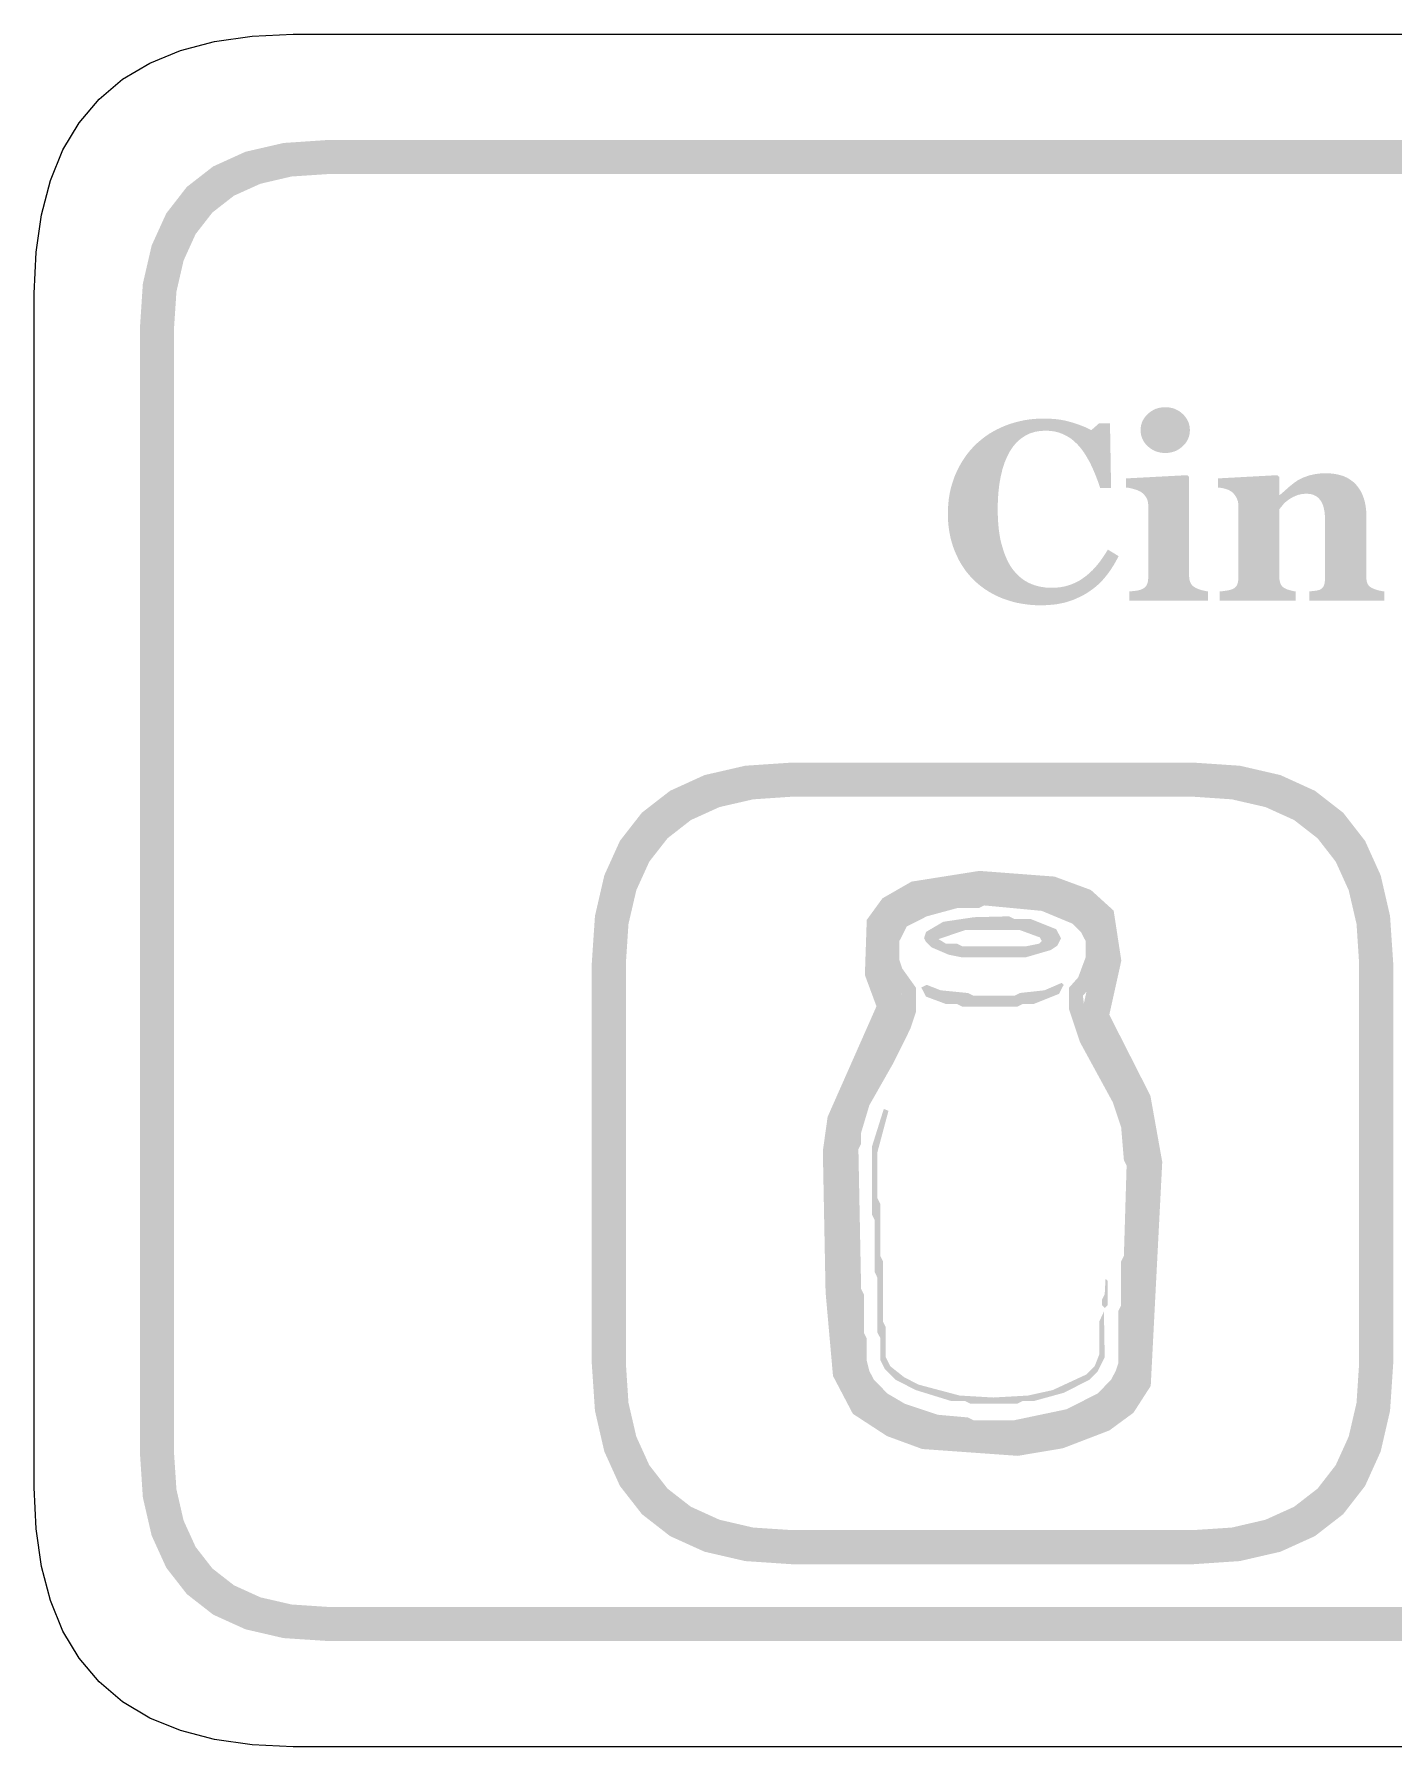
# Model space of a CAD drawing. Header units: millimetres. Extents: x 6 to 294, y 109 to 451.
# Drawn here: x 209.96 to 225.91, y 316.86 to 336.94 of the extents above; entities that cross this region are included whole.
import ezdxf

# ---------------------------------------------------------------- set-up
doc = ezdxf.new("R2010")
doc.units = ezdxf.units.MM
doc.layers.add('CUT', color=1, linetype='Continuous')
doc.layers.add('RASTER', color=7, linetype='Continuous')

msp = doc.modelspace()

# ---------------------------------------------------------------- hatches: boundary and pattern name
at = {"layer": 'RASTER'}
h = msp.add_hatch(color=7, dxfattribs=at)
h.paths.add_polyline_path([(211.2, 333.501), (211.234, 334.016), (211.337, 334.463), (211.509, 334.841), (211.75, 335.151), (212.059, 335.391), (212.438, 335.563), (212.884, 335.666), (213.4, 335.701), (270.6, 335.701), (271.116, 335.666), (271.563, 335.563), (271.941, 335.391), (272.25, 335.151), (272.491, 334.841), (272.663, 334.463), (272.766, 334.016), (272.8, 333.501), (272.8, 320.301), (272.766, 319.785), (272.662, 319.338), (272.491, 318.96), (272.25, 318.651), (271.941, 318.41), (271.563, 318.238), (271.116, 318.135), (270.6, 318.101), (213.4, 318.101), (212.884, 318.135), (212.438, 318.238), (212.059, 318.41), (211.75, 318.651), (211.509, 318.96), (211.337, 319.338), (211.234, 319.785), (211.2, 320.301)])
h.paths.add_polyline_path([(211.6, 333.501), (211.6, 320.301), (211.628, 319.879), (211.712, 319.513), (211.853, 319.204), (212.05, 318.951), (212.303, 318.754), (212.613, 318.613), (212.978, 318.529), (213.4, 318.501), (270.6, 318.501), (271.022, 318.529), (271.388, 318.613), (271.697, 318.754), (271.95, 318.951), (272.147, 319.204), (272.287, 319.513), (272.372, 319.879), (272.4, 320.301), (272.4, 333.501), (272.372, 333.923), (272.287, 334.288), (272.147, 334.598), (271.95, 334.851), (271.697, 335.048), (271.388, 335.188), (271.022, 335.273), (270.6, 335.301), (213.4, 335.301), (212.978, 335.273), (212.613, 335.188), (212.303, 335.048), (212.05, 334.851), (211.853, 334.598), (211.712, 334.288), (211.628, 333.923), (211.6, 333.501)], flags=0)
h = msp.add_hatch(color=7, dxfattribs=at)
h.paths.add_polyline_path([(223.729, 330.301), (222.803, 330.301), (222.803, 330.408), (222.813, 330.408), (222.822, 330.409), (222.832, 330.41), (222.841, 330.411), (222.85, 330.412), (222.86, 330.413), (222.869, 330.414), (222.878, 330.415), (222.887, 330.416), (222.896, 330.418), (222.904, 330.419), (222.912, 330.421), (222.92, 330.423), (222.927, 330.425), (222.934, 330.427), (222.941, 330.43), (222.952, 330.434), (222.963, 330.439), (222.972, 330.445), (222.981, 330.451), (222.989, 330.458), (222.996, 330.465), (223.002, 330.472), (223.007, 330.48), (223.011, 330.489), (223.015, 330.498), (223.018, 330.508), (223.021, 330.519), (223.023, 330.53), (223.025, 330.542), (223.026, 330.554), (223.026, 330.567), (223.026, 331.42), (223.026, 331.433), (223.024, 331.445), (223.023, 331.457), (223.02, 331.468), (223.017, 331.479), (223.013, 331.49), (223.008, 331.5), (223.002, 331.51), (222.996, 331.519), (222.99, 331.528), (222.983, 331.537), (222.976, 331.545), (222.969, 331.553), (222.961, 331.56), (222.952, 331.566), (222.944, 331.572), (222.937, 331.577), (222.929, 331.581), (222.92, 331.585), (222.911, 331.589), (222.9, 331.594), (222.889, 331.598), (222.877, 331.602), (222.864, 331.606), (222.851, 331.61), (222.838, 331.613), (222.825, 331.616), (222.813, 331.619), (222.801, 331.622), (222.789, 331.624), (222.778, 331.625), (222.767, 331.626), (222.767, 331.733), (223.484, 331.771), (223.506, 331.75), (223.506, 330.586), (223.507, 330.574), (223.508, 330.562), (223.509, 330.55), (223.512, 330.539), (223.515, 330.528), (223.519, 330.518), (223.523, 330.508), (223.528, 330.499), (223.534, 330.491), (223.54, 330.482), (223.547, 330.475), (223.555, 330.468), (223.563, 330.462), (223.572, 330.456), (223.581, 330.45), (223.591, 330.446), (223.599, 330.443), (223.606, 330.439), (223.614, 330.436), (223.622, 330.433), (223.63, 330.43), (223.639, 330.428), (223.647, 330.425), (223.656, 330.422), (223.665, 330.42), (223.674, 330.418), (223.683, 330.416), (223.692, 330.414), (223.701, 330.412), (223.71, 330.41), (223.72, 330.409), (223.729, 330.408)])
h.paths.add_polyline_path([(223.515, 332.299), (223.514, 332.272), (223.51, 332.245), (223.503, 332.22), (223.494, 332.196), (223.482, 332.173), (223.467, 332.15), (223.45, 332.129), (223.429, 332.109), (223.408, 332.091), (223.385, 332.075), (223.361, 332.061), (223.336, 332.05), (223.31, 332.042), (223.283, 332.036), (223.255, 332.032), (223.227, 332.031), (223.197, 332.032), (223.169, 332.036), (223.142, 332.042), (223.116, 332.05), (223.091, 332.061), (223.067, 332.075), (223.044, 332.091), (223.022, 332.109), (223.002, 332.129), (222.985, 332.15), (222.97, 332.173), (222.958, 332.196), (222.949, 332.22), (222.942, 332.245), (222.938, 332.272), (222.937, 332.299), (222.938, 332.326), (222.942, 332.352), (222.949, 332.378), (222.958, 332.402), (222.97, 332.425), (222.985, 332.448), (223.002, 332.469), (223.022, 332.489), (223.044, 332.508), (223.067, 332.524), (223.091, 332.537), (223.116, 332.549), (223.142, 332.557), (223.169, 332.563), (223.197, 332.567), (223.227, 332.568), (223.256, 332.567), (223.284, 332.563), (223.311, 332.557), (223.337, 332.549), (223.362, 332.537), (223.386, 332.524), (223.408, 332.508), (223.43, 332.489), (223.45, 332.469), (223.467, 332.448), (223.482, 332.425), (223.494, 332.402), (223.503, 332.378), (223.51, 332.352), (223.514, 332.326), (223.515, 332.299)])
for points in [[(221.763, 330.245), (221.707, 330.246), (221.651, 330.25), (221.596, 330.256), (221.542, 330.264), (221.489, 330.274), (221.437, 330.287), (221.386, 330.302), (221.335, 330.319), (221.286, 330.339), (221.239, 330.36), (221.193, 330.384), (221.149, 330.41), (221.106, 330.438), (221.065, 330.468), (221.026, 330.5), (220.988, 330.534), (220.953, 330.569), (220.92, 330.607), (220.888, 330.646), (220.859, 330.688), (220.831, 330.731), (220.805, 330.777), (220.782, 330.825), (220.76, 330.874), (220.74, 330.926), (220.723, 330.978), (220.709, 331.032), (220.697, 331.087), (220.688, 331.144), (220.681, 331.201), (220.678, 331.26), (220.676, 331.32), (220.678, 331.38), (220.682, 331.439), (220.688, 331.497), (220.697, 331.553), (220.709, 331.608), (220.724, 331.663), (220.741, 331.716), (220.76, 331.768), (220.783, 331.818), (220.807, 331.867), (220.833, 331.914), (220.862, 331.96), (220.892, 332.004), (220.925, 332.046), (220.96, 332.086), (220.997, 332.125), (221.035, 332.16), (221.076, 332.194), (221.118, 332.226), (221.161, 332.256), (221.207, 332.283), (221.255, 332.309), (221.305, 332.332), (221.356, 332.354), (221.409, 332.373), (221.463, 332.389), (221.517, 332.403), (221.573, 332.415), (221.629, 332.424), (221.687, 332.43), (221.745, 332.434), (221.804, 332.435), (221.847, 332.434), (221.889, 332.432), (221.93, 332.429), (221.969, 332.425), (222.008, 332.419), (222.046, 332.412), (222.083, 332.403), (222.119, 332.393), (222.154, 332.383), (222.187, 332.372), (222.22, 332.36), (222.25, 332.349), (222.28, 332.337), (222.308, 332.325), (222.334, 332.312), (222.359, 332.299), (222.45, 332.379), (222.578, 332.379), (222.591, 331.621), (222.462, 331.621), (222.434, 331.705), (222.404, 331.783), (222.373, 331.855), (222.341, 331.922), (222.307, 331.982), (222.272, 332.038), (222.236, 332.087), (222.198, 332.13), (222.159, 332.168), (222.117, 332.202), (222.073, 332.229), (222.028, 332.252), (221.98, 332.27), (221.93, 332.283), (221.877, 332.29), (221.823, 332.293), (221.756, 332.289), (221.694, 332.278), (221.635, 332.259), (221.581, 332.232), (221.531, 332.198), (221.484, 332.157), (221.442, 332.107), (221.404, 332.051), (221.371, 331.987), (221.341, 331.917), (221.317, 331.841), (221.297, 331.759), (221.281, 331.671), (221.27, 331.577), (221.263, 331.477), (221.261, 331.37), (221.262, 331.309), (221.264, 331.251), (221.268, 331.195), (221.273, 331.141), (221.28, 331.089), (221.288, 331.04), (221.298, 330.992), (221.31, 330.948), (221.323, 330.905), (221.336, 330.864), (221.351, 330.826), (221.366, 330.79), (221.383, 330.755), (221.4, 330.723), (221.419, 330.693), (221.438, 330.666), (221.46, 330.639), (221.482, 330.614), (221.506, 330.59), (221.531, 330.569), (221.556, 330.55), (221.583, 330.532), (221.61, 330.516), (221.639, 330.502), (221.668, 330.49), (221.698, 330.479), (221.729, 330.471), (221.761, 330.463), (221.793, 330.458), (221.826, 330.453), (221.86, 330.451), (221.895, 330.45), (221.946, 330.452), (221.995, 330.457), (222.043, 330.466), (222.089, 330.478), (222.134, 330.494), (222.178, 330.513), (222.22, 330.535), (222.26, 330.562), (222.3, 330.591), (222.339, 330.624), (222.377, 330.661), (222.414, 330.701), (222.45, 330.745), (222.485, 330.793), (222.519, 330.844), (222.553, 330.898), (222.679, 330.822), (222.663, 330.79), (222.646, 330.76), (222.629, 330.729), (222.611, 330.7), (222.593, 330.672), (222.574, 330.644), (222.555, 330.617), (222.535, 330.592), (222.515, 330.567), (222.493, 330.542), (222.471, 330.519), (222.448, 330.497), (222.425, 330.475), (222.4, 330.455), (222.375, 330.435), (222.349, 330.417), (222.32, 330.397), (222.29, 330.378), (222.259, 330.361), (222.227, 330.345), (222.195, 330.33), (222.162, 330.315), (222.128, 330.302), (222.094, 330.291), (222.058, 330.28), (222.02, 330.271), (221.981, 330.263), (221.941, 330.256), (221.899, 330.252), (221.855, 330.248), (221.81, 330.246), (221.763, 330.245)], [(225.797, 330.301), (224.916, 330.301), (224.916, 330.408), (224.923, 330.408), (224.93, 330.409), (224.938, 330.41), (224.946, 330.411), (224.955, 330.412), (224.964, 330.413), (224.973, 330.414), (224.983, 330.415), (224.993, 330.416), (225.001, 330.418), (225.01, 330.419), (225.018, 330.421), (225.025, 330.423), (225.032, 330.425), (225.038, 330.427), (225.043, 330.43), (225.05, 330.434), (225.057, 330.439), (225.064, 330.444), (225.069, 330.449), (225.075, 330.456), (225.079, 330.462), (225.083, 330.469), (225.087, 330.477), (225.09, 330.485), (225.093, 330.494), (225.095, 330.504), (225.097, 330.515), (225.098, 330.526), (225.099, 330.539), (225.1, 330.553), (225.1, 330.567), (225.1, 331.253), (225.099, 331.289), (225.097, 331.323), (225.092, 331.355), (225.086, 331.384), (225.079, 331.411), (225.069, 331.435), (225.058, 331.458), (225.045, 331.478), (225.031, 331.495), (225.014, 331.511), (224.997, 331.524), (224.977, 331.534), (224.956, 331.543), (224.934, 331.549), (224.909, 331.552), (224.883, 331.553), (224.869, 331.553), (224.855, 331.552), (224.84, 331.551), (224.827, 331.549), (224.813, 331.546), (224.8, 331.543), (224.787, 331.54), (224.774, 331.536), (224.762, 331.531), (224.749, 331.526), (224.737, 331.52), (224.724, 331.514), (224.712, 331.507), (224.7, 331.5), (224.687, 331.493), (224.675, 331.484), (224.665, 331.477), (224.655, 331.47), (224.646, 331.462), (224.637, 331.455), (224.629, 331.447), (224.621, 331.44), (224.614, 331.432), (224.607, 331.424), (224.601, 331.417), (224.595, 331.409), (224.589, 331.402), (224.584, 331.395), (224.578, 331.389), (224.573, 331.382), (224.568, 331.376), (224.564, 331.37), (224.564, 330.584), (224.564, 330.571), (224.565, 330.559), (224.566, 330.547), (224.568, 330.536), (224.57, 330.526), (224.572, 330.516), (224.575, 330.507), (224.579, 330.498), (224.583, 330.489), (224.587, 330.482), (224.592, 330.474), (224.598, 330.468), (224.604, 330.461), (224.611, 330.456), (224.619, 330.45), (224.627, 330.446), (224.633, 330.443), (224.639, 330.439), (224.646, 330.436), (224.653, 330.433), (224.661, 330.43), (224.669, 330.428), (224.677, 330.425), (224.686, 330.422), (224.694, 330.42), (224.703, 330.418), (224.712, 330.416), (224.72, 330.414), (224.729, 330.412), (224.737, 330.41), (224.746, 330.409), (224.754, 330.408), (224.754, 330.301), (223.864, 330.301), (223.864, 330.408), (223.873, 330.408), (223.882, 330.409), (223.891, 330.41), (223.901, 330.411), (223.91, 330.412), (223.919, 330.413), (223.928, 330.415), (223.938, 330.416), (223.947, 330.417), (223.956, 330.419), (223.964, 330.42), (223.972, 330.422), (223.98, 330.424), (223.988, 330.426), (223.995, 330.428), (224.001, 330.43), (224.013, 330.434), (224.023, 330.439), (224.033, 330.444), (224.041, 330.45), (224.049, 330.457), (224.055, 330.464), (224.061, 330.471), (224.066, 330.48), (224.07, 330.488), (224.074, 330.498), (224.077, 330.508), (224.079, 330.518), (224.081, 330.53), (224.082, 330.542), (224.083, 330.554), (224.083, 330.567), (224.083, 331.42), (224.083, 331.431), (224.082, 331.443), (224.08, 331.454), (224.078, 331.465), (224.074, 331.476), (224.07, 331.487), (224.066, 331.498), (224.06, 331.509), (224.054, 331.52), (224.047, 331.53), (224.04, 331.54), (224.033, 331.549), (224.025, 331.558), (224.017, 331.566), (224.008, 331.574), (223.999, 331.581), (223.992, 331.585), (223.984, 331.589), (223.977, 331.593), (223.969, 331.597), (223.96, 331.601), (223.951, 331.604), (223.942, 331.607), (223.932, 331.61), (223.922, 331.613), (223.911, 331.616), (223.901, 331.618), (223.89, 331.62), (223.878, 331.622), (223.867, 331.624), (223.855, 331.625), (223.843, 331.626), (223.843, 331.733), (224.542, 331.771), (224.564, 331.75), (224.564, 331.537), (224.57, 331.537), (224.58, 331.547), (224.591, 331.556), (224.603, 331.567), (224.615, 331.577), (224.628, 331.589), (224.641, 331.6), (224.655, 331.612), (224.669, 331.625), (224.684, 331.638), (224.698, 331.649), (224.712, 331.661), (224.726, 331.672), (224.739, 331.682), (224.752, 331.691), (224.765, 331.7), (224.778, 331.709), (224.792, 331.717), (224.807, 331.725), (224.823, 331.733), (224.84, 331.741), (224.859, 331.748), (224.878, 331.755), (224.898, 331.762), (224.92, 331.769), (224.942, 331.774), (224.965, 331.779), (224.987, 331.784), (225.011, 331.787), (225.034, 331.79), (225.058, 331.792), (225.083, 331.793), (225.107, 331.793), (225.165, 331.791), (225.219, 331.785), (225.27, 331.774), (225.316, 331.76), (225.359, 331.741), (225.398, 331.717), (225.434, 331.69), (225.466, 331.658), (225.494, 331.623), (225.518, 331.585), (225.538, 331.544), (225.555, 331.5), (225.568, 331.454), (225.577, 331.405), (225.583, 331.353), (225.585, 331.298), (225.585, 330.581), (225.585, 330.567), (225.586, 330.555), (225.587, 330.543), (225.589, 330.532), (225.591, 330.521), (225.594, 330.512), (225.597, 330.503), (225.601, 330.494), (225.606, 330.486), (225.611, 330.479), (225.617, 330.472), (225.624, 330.465), (225.632, 330.459), (225.641, 330.453), (225.651, 330.448), (225.661, 330.443), (225.667, 330.44), (225.674, 330.438), (225.68, 330.435), (225.687, 330.433), (225.695, 330.43), (225.702, 330.428), (225.711, 330.425), (225.719, 330.422), (225.728, 330.42), (225.737, 330.418), (225.746, 330.416), (225.756, 330.414), (225.766, 330.412), (225.776, 330.41), (225.787, 330.409), (225.797, 330.408)]]:
    msp.add_hatch(color=7, dxfattribs=at).paths.add_polyline_path(points)
h = msp.add_hatch(color=7, dxfattribs=at)
h.paths.add_polyline_path([(216.5, 326.051), (216.537, 326.602), (216.647, 327.079), (216.83, 327.483), (217.087, 327.813), (217.418, 328.07), (217.822, 328.254), (218.299, 328.364), (218.85, 328.401), (223.55, 328.401), (224.101, 328.364), (224.578, 328.254), (224.982, 328.07), (225.313, 327.813), (225.57, 327.483), (225.753, 327.079), (225.863, 326.602), (225.9, 326.051), (225.9, 321.351), (225.863, 320.8), (225.753, 320.323), (225.57, 319.919), (225.313, 319.588), (224.982, 319.331), (224.578, 319.148), (224.101, 319.038), (223.55, 319.001), (218.85, 319.001), (218.299, 319.038), (217.822, 319.148), (217.418, 319.331), (217.088, 319.588), (216.83, 319.919), (216.647, 320.323), (216.537, 320.8), (216.5, 321.351)])
h.paths.add_polyline_path([(216.9, 326.051), (216.9, 321.351), (216.93, 320.894), (217.022, 320.498), (217.174, 320.163), (217.388, 319.888), (217.662, 319.675), (217.997, 319.523), (218.393, 319.431), (218.85, 319.401), (223.55, 319.401), (224.007, 319.431), (224.403, 319.523), (224.738, 319.675), (225.013, 319.888), (225.226, 320.163), (225.378, 320.498), (225.47, 320.894), (225.5, 321.351), (225.5, 326.051), (225.47, 326.508), (225.378, 326.904), (225.226, 327.239), (225.013, 327.513), (224.738, 327.727), (224.403, 327.879), (224.007, 327.97), (223.55, 328.001), (218.85, 328.001), (218.393, 327.97), (217.997, 327.879), (217.662, 327.727), (217.388, 327.513), (217.174, 327.239), (217.022, 326.904), (216.93, 326.508), (216.9, 326.051)], flags=0)
h = msp.add_hatch(color=7, dxfattribs=at)
h.paths.add_polyline_path([(221.046, 327.131), (221.928, 327.064), (222.354, 326.907), (222.621, 326.665), (222.711, 326.079), (222.57, 325.444), (223.052, 324.495), (223.191, 323.718), (223.056, 321.092), (222.853, 320.777), (222.571, 320.57), (222.026, 320.361), (221.497, 320.272), (220.376, 320.352), (219.962, 320.504), (219.562, 320.765), (219.329, 321.209), (219.242, 322.19), (219.21, 323.846), (219.266, 324.247), (219.839, 325.543), (219.703, 325.91), (219.725, 326.556), (219.909, 326.809), (220.25, 327.005)])
h.paths.add_polyline_path([(221.059, 326.809), (220.358, 326.698), (220.128, 326.566), (220.042, 326.447), (220.025, 325.962), (220.185, 325.533), (219.576, 324.158), (219.53, 323.827), (219.562, 322.207), (219.642, 321.301), (219.807, 320.987), (220.107, 320.792), (220.444, 320.668), (221.481, 320.594), (221.941, 320.671), (222.417, 320.854), (222.616, 321), (222.741, 321.193), (222.869, 323.698), (222.745, 324.392), (222.232, 325.401), (222.386, 326.089), (222.322, 326.504), (222.185, 326.628), (221.859, 326.748), (221.059, 326.809)], flags=0)
h = msp.add_hatch(color=7, dxfattribs=at)
h.paths.add_polyline_path([(220.856, 326.877), (221.521, 326.887), (221.585, 326.855), (221.714, 326.855), (222.067, 326.758), (222.301, 326.639), (222.366, 326.575), (222.452, 326.405), (222.484, 326.18), (222.452, 326.116), (222.452, 325.956), (222.366, 325.785), (222.26, 325.667), (222.292, 325.41), (222.475, 325.015), (222.838, 324.35), (222.934, 323.901), (222.934, 322.873), (222.902, 322.809), (222.902, 322.135), (222.87, 322.07), (222.87, 321.396), (222.838, 321.236), (222.751, 321.065), (222.526, 320.841), (222.067, 320.625), (221.65, 320.529), (221.425, 320.529), (221.361, 320.497), (221.039, 320.497), (220.975, 320.529), (220.558, 320.561), (220.237, 320.658), (219.874, 320.841), (219.681, 321.033), (219.595, 321.203), (219.53, 321.46), (219.498, 322.424), (219.466, 322.488), (219.466, 323.997), (219.595, 324.446), (220.076, 325.345), (220.14, 325.57), (220.131, 325.689), (220.034, 325.785), (219.948, 325.956), (219.916, 326.309), (220.034, 326.575), (220.163, 326.672), (220.526, 326.823)])
h.paths.add_polyline_path([(221.104, 326.726), (221.039, 326.694), (220.783, 326.694), (220.429, 326.598), (220.195, 326.479), (220.108, 326.309), (220.108, 326.084), (220.14, 325.988), (220.301, 325.763), (220.301, 325.474), (220.237, 325.281), (220.034, 324.873), (219.755, 324.382), (219.659, 324.061), (219.659, 323.933), (219.627, 323.868), (219.659, 322.231), (219.691, 322.167), (219.691, 321.717), (219.723, 321.653), (219.723, 321.396), (219.755, 321.268), (219.81, 321.162), (219.97, 321.001), (220.173, 320.882), (220.558, 320.754), (220.911, 320.722), (220.975, 320.69), (221.457, 320.69), (222.067, 320.818), (222.43, 321.001), (222.59, 321.162), (222.645, 321.268), (222.677, 321.364), (222.677, 321.974), (222.709, 322.038), (222.709, 322.552), (222.741, 322.616), (222.773, 323.676), (222.741, 323.74), (222.709, 324.125), (222.613, 324.414), (222.227, 325.121), (222.099, 325.506), (222.099, 325.763), (222.205, 325.882), (222.292, 326.116), (222.292, 326.309), (222.237, 326.415), (222.141, 326.511), (221.778, 326.662)], flags=0)
h.paths.add_polyline_path([(220.985, 326.588), (221.393, 326.598), (221.457, 326.566), (221.65, 326.566), (221.948, 326.447), (222.003, 326.341), (221.961, 326.254), (221.884, 326.203), (221.585, 326.116), (220.847, 326.116), (220.686, 326.148), (220.484, 326.235), (220.42, 326.299), (220.397, 326.341), (220.42, 326.415), (220.622, 326.534)], flags=0)
h.paths.add_polyline_path([(220.879, 326.437), (220.567, 326.331), (220.654, 326.277), (220.783, 326.277), (220.847, 326.245), (221.585, 326.245), (221.746, 326.277), (221.778, 326.309), (221.755, 326.351), (221.521, 326.437)], flags=0)
h.paths.add_polyline_path([(222.012, 325.818), (222.035, 325.795), (221.98, 325.689), (221.682, 325.57), (221.553, 325.57), (221.489, 325.538), (220.847, 325.538), (220.783, 325.57), (220.654, 325.57), (220.42, 325.657), (220.365, 325.763), (220.429, 325.795), (220.59, 325.731), (220.911, 325.699), (220.975, 325.667), (221.457, 325.667), (221.521, 325.699), (221.81, 325.731)], flags=0)
h.paths.add_polyline_path([(219.925, 324.34), (219.98, 324.318), (219.851, 323.836), (219.851, 323.291), (219.884, 323.226), (219.884, 322.616), (219.916, 322.552), (219.916, 321.846), (219.948, 321.781), (219.948, 321.428), (220.002, 321.322), (220.163, 321.194), (220.333, 321.107), (220.815, 320.979), (221.21, 320.956), (221.617, 320.979), (221.906, 321.043), (222.301, 321.226), (222.398, 321.322), (222.452, 321.46), (222.452, 321.846), (222.507, 321.964), (222.516, 321.428), (222.43, 321.258), (222.333, 321.162), (222.035, 321.011), (221.682, 320.914), (221.553, 320.914), (221.489, 320.882), (220.943, 320.882), (220.879, 320.914), (220.718, 320.914), (220.301, 321.043), (220.067, 321.162), (219.938, 321.29), (219.884, 321.396), (219.884, 321.653), (219.851, 321.717), (219.851, 322.359), (219.819, 322.424), (219.819, 323.034), (219.787, 323.098), (219.787, 323.901)], flags=0)
h.paths.add_polyline_path([(222.526, 322.35), (222.549, 322.327), (222.549, 322.038), (222.516, 322.006), (222.484, 322.038), (222.484, 322.102), (222.516, 322.167)], flags=0)

# ---------------------------------------------------------------- linework, layer by layer
at = {"layer": 'CUT'}
msp.add_lwpolyline([(271.001, 316.861), (212.999, 316.861), (212.517, 316.882), (212.075, 316.945), (211.675, 317.05), (211.315, 317.198), (210.997, 317.389), (210.722, 317.622), (210.488, 317.898), (210.297, 318.216), (210.149, 318.576), (210.044, 318.976), (209.981, 319.418), (209.96, 319.9), (209.96, 333.902), (209.981, 334.384), (210.044, 334.825), (210.149, 335.226), (210.297, 335.585), (210.488, 335.903), (210.722, 336.179), (210.997, 336.413), (211.315, 336.603), (211.675, 336.751), (212.075, 336.857), (212.517, 336.92), (212.999, 336.941), (271.001, 336.941)], dxfattribs=at)

doc.saveas('drawing.dxf')
